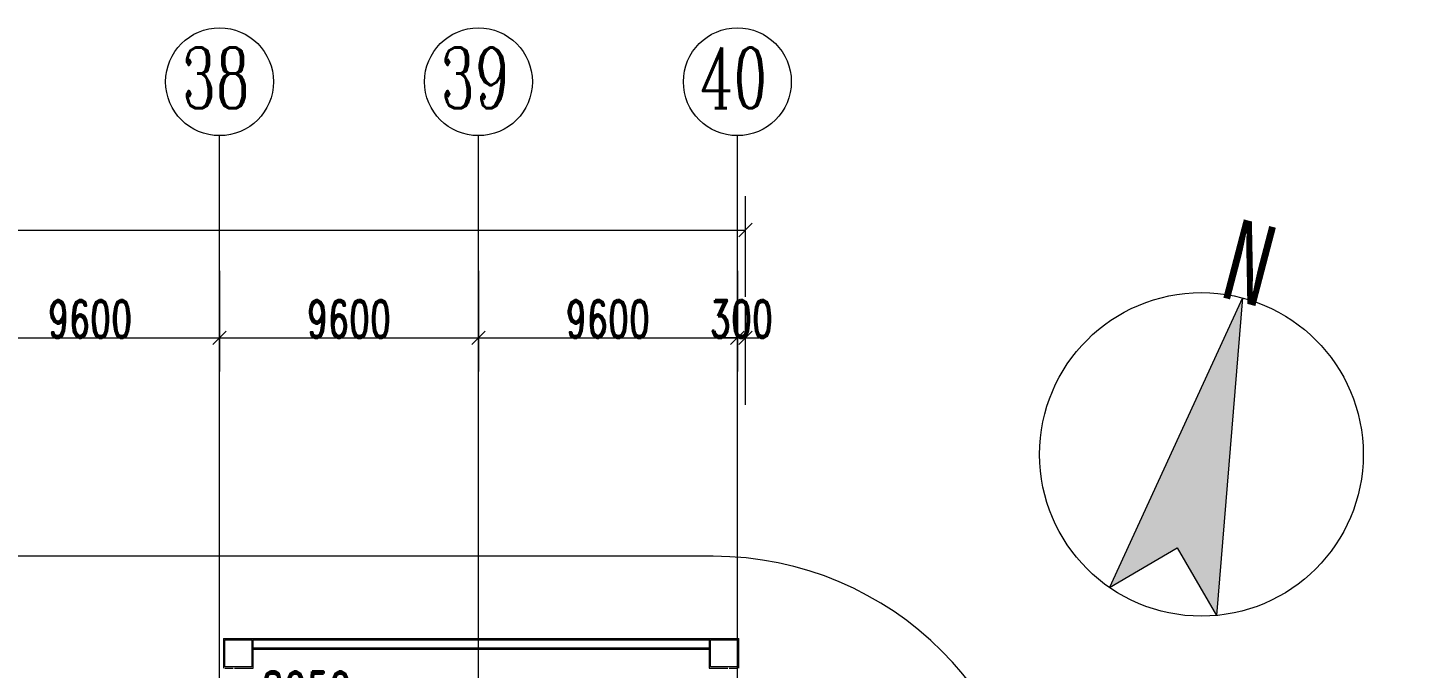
# Model space of a CAD drawing. Header units: millimetres. Extents: x -76632 to 443185, y -33181 to 192400.
# Drawn here: x 266490 to 318046, y 164650 to 188400 of the extents above; entities that cross this region are included whole.
import ezdxf

# ---------------------------------------------------------------- set-up
doc = ezdxf.new("R2010")
doc.units = ezdxf.units.MM
doc.linetypes.add('轴网线', pattern=[22.04, 18.38, -1.83, 0, -1.83])
doc.layers.get('0').update_dxf_attribs({"color": 8})
doc.layers.get('Defpoints').update_dxf_attribs({"color": 8})
for name, color, linetype, lineweight in [('A-ANNO-DIMS', 8, 'Continuous', 9), ('A-ANNO-NOTE', 8, 'Continuous', 5), ('A-DETL-THIN', 8, 'Continuous', 5), ('S-BEAM', 8, 'Continuous', 5), ('S-FNDN', 8, 'Continuous', 5), ('S-GRID', 8, 'Continuous', 9), ('S-GRID-IDEN', 8, 'Continuous', 9)]:
    doc.layers.add(name, color=color, linetype=linetype, lineweight=lineweight)
doc.styles.add('RomanC_1', font='romanc__.ttf', dxfattribs={"width": 0.65, "height": 2250})
doc.styles.add('RomanD_4', font='romand__.ttf', dxfattribs={"width": 0.65, "height": 1400})
doc.styles.add('RomanD_8', font='romand__.ttf', dxfattribs={"width": 0.65, "height": 1500})
doc.styles.add('宋体', font='SimSun.ttf', dxfattribs={"width": 0.8, "height": 6})
doc.dimstyles.new('第一_二道尺寸线', dxfattribs={"dimscale": 304.8, "dimtxt": 1405.004626, "dimasz": 1.64042, "dimexe": 4.10105, "dimexo": 0.0625, "dimgap": 0, "dimtad": 1, "dimdec": 0, "dimzin": 0, "dimdsep": 46, "dimtxsty": 'RomanD_4', "dimblk1": 'OBLIQUE', "dimblk2": 'OBLIQUE', "dimsah": 1, "dimcen": 0.09, "dimazin": 0, "dimtfac": 1, "dimtdec": 4, "dimtix": 1, "dimtmove": 0, "dimatfit": 3, "dimfxl": 8.2021, "dimfxlon": 1, "dimtvp": 1, "dimtolj": 1, "dimtzin": 0, "dimlwd": 18, "dimlwe": 18, "dimarcsym": 2})
doc.dimstyles.new('第三道尺寸线', dxfattribs={"dimscale": 304.8, "dimtxt": 1505.3621, "dimasz": 1.64042, "dimexe": 4.10105, "dimexo": 0.0625, "dimgap": 0.492126, "dimtad": 1, "dimdec": 0, "dimzin": 0, "dimdsep": 46, "dimtxsty": 'RomanD_8', "dimblk1": 'OBLIQUE', "dimblk2": 'OBLIQUE', "dimsah": 1, "dimcen": 0.09, "dimazin": 0, "dimtfac": 1, "dimtdec": 4, "dimtix": 1, "dimtmove": 0, "dimatfit": 3, "dimfxl": 8.2021, "dimfxlon": 1, "dimtvp": 1, "dimtolj": 1, "dimtzin": 0, "dimlwd": 18, "dimlwe": 18, "dimarcsym": 2})

# ---------------------------------------------------------------- blocks, each defined once
blk = doc.blocks.new('轴网 - 宽度系数 0_65-670068-LAY-1F-1_500-A')
at = {"layer": 'S-GRID-IDEN'}
blk.add_circle((0, 0), 4, dxfattribs=at)
blk = doc.blocks.new('符号_指北针 - 填充-1071057-LAY-1F-1_500-A')
at = {"layer": 'A-ANNO-NOTE', "lineweight": 9}
blk.add_hatch(color=7, dxfattribs=at).paths.add_polyline_path([(-4.1, -11.28), (0, 12), (4.1, -11.28), (0, -7.17)], flags=0)
at = {"layer": 'A-ANNO-NOTE', "lineweight": 18}
for p, q in [((0, 12), (-4.1, -11.28)), ((0, 12), (4.1, -11.28)), ((-4.1, -11.28), (0, -7.17)), ((0, -7.17), (4.1, -11.28))]:
    blk.add_line(p, q, dxfattribs=at)
blk.add_circle((0, 0), 12, dxfattribs=at)
at = {"layer": 'A-ANNO-NOTE', "color": 7, "lineweight": 9, "insert": (-1.77, 17.66), "char_height": 6, "width": 4.297, "attachment_point": 1, "style": '宋体'}
blk.add_mtext('\\f宋体|b0|i0|c134|p2|;\\W.8;N', dxfattribs=at)
blk = doc.blocks.new('_Oblique')
at = {"color": 0, "linetype": 'ByBlock', "lineweight": -2}
blk.add_line((-0.5, -0.5), (0.5, 0.5), dxfattribs=at)
blk = doc.blocks.new('*D1637')
at = {"layer": 'A-ANNO-DIMS', "color": 0, "lineweight": 18, "transparency": 16777216}
for p, q in [((272800, 160392), (272800, 164123)), ((280850, 160392), (280850, 164123)), ((272800, 162873), (280850, 162873))]:
    blk.add_line(p, q, dxfattribs=at)
at = {"layer": 'Defpoints', "color": 0, "transparency": 16777216}
for p in [(280850, 162873), (272800, 160373), (280850, 160373)]:
    blk.add_point(p, dxfattribs=at)
at = {"layer": 'A-ANNO-DIMS', "color": 0, "lineweight": 18, "transparency": 16777216, "xscale": 500.0000000000001, "yscale": 500.0000000000001, "zscale": 500.0000000000001, "rotation": 180}
blk.add_blockref('_Oblique', (272800, 162873), dxfattribs=at)
at = {"layer": 'A-ANNO-DIMS', "color": 0, "lineweight": 18, "transparency": 16777216, "xscale": 500.0000000000001, "yscale": 500.0000000000001, "zscale": 500.0000000000001}
blk.add_blockref('_Oblique', (280850, 162873), dxfattribs=at)
at = {"layer": 'A-ANNO-DIMS', "color": 0, "lineweight": 18, "transparency": 16777216, "insert": (276825, 163773), "char_height": 1500, "width": 4168.7, "attachment_point": 5, "style": 'RomanD_8'}
blk.add_mtext('\\A1;8050', dxfattribs=at)
blk = doc.blocks.new('*D1577')
at = {"layer": 'A-ANNO-DIMS', "color": 0, "lineweight": 18, "transparency": 16777216}
for p, q in [((264000, 179380.95), (264000, 175650)), ((273600, 179380.95), (273600, 175650)), ((264000, 176900), (273600, 176900))]:
    blk.add_line(p, q, dxfattribs=at)
at = {"layer": 'Defpoints', "color": 0, "transparency": 16777216}
for p in [(264000, 179400), (273600, 179400), (273600, 176900)]:
    blk.add_point(p, dxfattribs=at)
at = {"layer": 'A-ANNO-DIMS', "color": 0, "lineweight": 18, "transparency": 16777216, "xscale": 500.0000000000001, "yscale": 500.0000000000001, "zscale": 500.0000000000001, "rotation": 180}
blk.add_blockref('_Oblique', (264000, 176900), dxfattribs=at)
at = {"layer": 'A-ANNO-DIMS', "color": 0, "lineweight": 18, "transparency": 16777216, "xscale": 500.0000000000001, "yscale": 500.0000000000001, "zscale": 500.0000000000001}
blk.add_blockref('_Oblique', (273600, 176900), dxfattribs=at)
at = {"layer": 'A-ANNO-DIMS', "color": 0, "lineweight": 18, "transparency": 16777216, "insert": (268800, 177600), "char_height": 1400, "width": 3890.782, "attachment_point": 5, "style": 'RomanD_4'}
blk.add_mtext('\\A1;9600', dxfattribs=at)
blk = doc.blocks.new('*D1542')
at = {"layer": 'A-ANNO-DIMS', "color": 0, "lineweight": 18, "transparency": 16777216}
for p, q in [((273600, 179380.95), (273600, 175650)), ((283200, 179380.95), (283200, 175650)), ((273600, 176900), (283200, 176900))]:
    blk.add_line(p, q, dxfattribs=at)
at = {"layer": 'Defpoints', "color": 0, "transparency": 16777216}
for p in [(273600, 179400), (283200, 179400), (283200, 176900)]:
    blk.add_point(p, dxfattribs=at)
at = {"layer": 'A-ANNO-DIMS', "color": 0, "lineweight": 18, "transparency": 16777216, "xscale": 500.0000000000001, "yscale": 500.0000000000001, "zscale": 500.0000000000001, "rotation": 180}
blk.add_blockref('_Oblique', (273600, 176900), dxfattribs=at)
at = {"layer": 'A-ANNO-DIMS', "color": 0, "lineweight": 18, "transparency": 16777216, "xscale": 500.0000000000001, "yscale": 500.0000000000001, "zscale": 500.0000000000001}
blk.add_blockref('_Oblique', (283200, 176900), dxfattribs=at)
at = {"layer": 'A-ANNO-DIMS', "color": 0, "lineweight": 18, "transparency": 16777216, "insert": (278400, 177600), "char_height": 1400, "width": 3890.782, "attachment_point": 5, "style": 'RomanD_4'}
blk.add_mtext('\\A1;9600', dxfattribs=at)
blk = doc.blocks.new('*D1543')
at = {"layer": 'A-ANNO-DIMS', "color": 0, "lineweight": 18, "transparency": 16777216}
for p, q in [((283200, 179380.95), (283200, 175650)), ((292800, 179380.95), (292800, 175650)), ((283200, 176900), (292800, 176900))]:
    blk.add_line(p, q, dxfattribs=at)
at = {"layer": 'Defpoints', "color": 0, "transparency": 16777216}
for p in [(283200, 179400), (292800, 179400), (292800, 176900)]:
    blk.add_point(p, dxfattribs=at)
at = {"layer": 'A-ANNO-DIMS', "color": 0, "lineweight": 18, "transparency": 16777216, "xscale": 500.0000000000001, "yscale": 500.0000000000001, "zscale": 500.0000000000001, "rotation": 180}
blk.add_blockref('_Oblique', (283200, 176900), dxfattribs=at)
at = {"layer": 'A-ANNO-DIMS', "color": 0, "lineweight": 18, "transparency": 16777216, "xscale": 500.0000000000001, "yscale": 500.0000000000001, "zscale": 500.0000000000001}
blk.add_blockref('_Oblique', (292800, 176900), dxfattribs=at)
at = {"layer": 'A-ANNO-DIMS', "color": 0, "lineweight": 18, "transparency": 16777216, "insert": (288000, 177600), "char_height": 1400, "width": 3890.782, "attachment_point": 5, "style": 'RomanD_4'}
blk.add_mtext('\\A1;9600', dxfattribs=at)
blk = doc.blocks.new('*D1544')
at = {"layer": 'A-ANNO-DIMS', "color": 0, "lineweight": 18, "transparency": 16777216}
for p, q in [((292800, 179380.95), (292800, 175650)), ((293100, 174419.05), (293100, 178150)), ((292800, 176900), (292300, 176900)), ((292800, 176900), (293100, 176900)), ((293100, 176900), (293600, 176900))]:
    blk.add_line(p, q, dxfattribs=at)
at = {"layer": 'Defpoints', "color": 0, "transparency": 16777216}
for p in [(292800, 179400), (293100, 176900), (293100, 174400)]:
    blk.add_point(p, dxfattribs=at)
at = {"layer": 'A-ANNO-DIMS', "color": 0, "lineweight": 18, "transparency": 16777216, "xscale": 500.0000000000001, "yscale": 500.0000000000001, "zscale": 500.0000000000001}
blk.add_blockref('_Oblique', (292800, 176900), dxfattribs=at)
at = {"layer": 'A-ANNO-DIMS', "color": 0, "lineweight": 18, "transparency": 16777216, "xscale": 500.0000000000001, "yscale": 500.0000000000001, "zscale": 500.0000000000001, "rotation": 180}
blk.add_blockref('_Oblique', (293100, 176900), dxfattribs=at)
at = {"layer": 'A-ANNO-DIMS', "color": 0, "lineweight": 18, "transparency": 16777216, "insert": (292950, 177600), "char_height": 1400, "width": 2918.0865, "attachment_point": 5, "style": 'RomanD_4'}
blk.add_mtext('\\A1;300', dxfattribs=at)
blk = doc.blocks.new('*D1553')
at = {"layer": 'A-ANNO-DIMS', "color": 0, "lineweight": 18, "transparency": 16777216}
for p, q in [((-300, 178419.05), (-300, 182150)), ((293100, 178419.05), (293100, 182150)), ((-300, 180900), (293100, 180900))]:
    blk.add_line(p, q, dxfattribs=at)
at = {"layer": 'Defpoints', "color": 0, "transparency": 16777216}
for p in [(293100, 180900), (-300, 178400), (293100, 178400)]:
    blk.add_point(p, dxfattribs=at)
at = {"layer": 'A-ANNO-DIMS', "color": 0, "lineweight": 18, "transparency": 16777216, "xscale": 500.0000000000001, "yscale": 500.0000000000001, "zscale": 500.0000000000001, "rotation": 180}
blk.add_blockref('_Oblique', (-300, 180900), dxfattribs=at)
at = {"layer": 'A-ANNO-DIMS', "color": 0, "lineweight": 18, "transparency": 16777216, "xscale": 500.0000000000001, "yscale": 500.0000000000001, "zscale": 500.0000000000001}
blk.add_blockref('_Oblique', (293100, 180900), dxfattribs=at)
at = {"layer": 'A-ANNO-DIMS', "color": 0, "lineweight": 18, "transparency": 16777216, "insert": (146400, 181600), "char_height": 1400, "width": 5836.1731, "attachment_point": 5, "style": 'RomanD_4'}
blk.add_mtext('\\A1;293400', dxfattribs=at)

msp = doc.modelspace()

# ---------------------------------------------------------------- linework, layer by layer
at = {"layer": 'A-DETL-THIN', "transparency": 33554687}
msp.add_line((291900, 168800.1), (115802.4, 168800.1), dxfattribs=at)
msp.add_arc((291900, 156800.1), 12000, 0, 90, dxfattribs=at)
at = {"layer": 'S-BEAM', "transparency": 33554687}
for p, q in [((274850, 165700), (274850, 165750)), ((274850, 165750), (291750, 165750)), ((274850, 165700), (291750, 165700)), ((291750, 165750), (291750, 165700)), ((274850, 165350), (274850, 165400)), ((274850, 165400), (291750, 165400)), ((274850, 165350), (291750, 165350)), ((291750, 165400), (291750, 165350))]:
    msp.add_line(p, q, dxfattribs=at)
at = {"layer": 'S-FNDN', "transparency": 33554687}
for p, q in [((273750, 165750), (274850, 165750)), ((273750, 165750), (273750, 164650)), ((273800, 164700), (273800, 165700)), ((273800, 165700), (274800, 165700)), ((274800, 165700), (274800, 164700)), ((274850, 164650), (274850, 165750)), ((291750, 165750), (292850, 165750)), ((291750, 165750), (291750, 164650)), ((291800, 164700), (291800, 165700)), ((291800, 165700), (292800, 165700)), ((292800, 165700), (292800, 164700)), ((292850, 164650), (292850, 165750)), ((274800, 164700), (273800, 164700)), ((273800, 164650), (274100, 164650)), ((274150, 164650), (274850, 164650)), ((291750, 164650), (292450, 164650)), ((292800, 164700), (291800, 164700)), ((292500, 164650), (292800, 164650))]:
    msp.add_line(p, q, dxfattribs=at)
at = {"layer": 'S-GRID', "transparency": 33554687}
for p, q in [((273600, 174400), (273600, 184400)), ((283200, 174400), (283200, 184400)), ((292800, 174400), (292800, 184400))]:
    msp.add_line(p, q, dxfattribs=at)
at = {"layer": 'S-GRID', "linetype": '轴网线', "transparency": 33554687}
for p, q in [((273600, -17706.2), (273600, 174400)), ((283200, -17706.2), (283200, 174400)), ((292800, -17706.2), (292800, 174400))]:
    msp.add_line(p, q, dxfattribs=at)

# ---------------------------------------------------------------- block references
at = {"layer": 'A-ANNO-NOTE', "lineweight": 9, "transparency": 33554687, "xscale": 499.9999999999999, "yscale": 499.9999999999999, "zscale": 499.9999999999999, "rotation": 345.3656144433337}
msp.add_blockref('符号_指北针 - 填充-1071057-LAY-1F-1_500-A', (310009.3, 172578.8), dxfattribs=at)
at = {"layer": 'S-GRID-IDEN', "transparency": 33554687, "xscale": 499.9999999999995, "yscale": 499.9999999999995, "zscale": 499.9999999999995}
for p in [(273600, 186400), (283200, 186400), (292800, 186400)]:
    msp.add_blockref('轴网 - 宽度系数 0_65-670068-LAY-1F-1_500-A', p, dxfattribs=at)

# ---------------------------------------------------------------- texts
at = {"layer": 'S-GRID-IDEN', "transparency": 33554687, "char_height": 2250, "width": 3335.02, "attachment_point": 1, "style": 'RomanC_1'}
for s, insert in [('38', (272205.5, 187664.7)), ('39', (281805.5, 187664.7)), ('40', (291405.5, 187664.7))]:
    msp.add_mtext(s, dxfattribs=dict(at, insert=insert))

# ---------------------------------------------------------------- dimensions: what is measured, and where the dimension line sits
at = {"layer": 'A-ANNO-DIMS', "lineweight": 18, "transparency": 33554687}
for base, p1, p2, dimstyle, override, picture, middle in [((293100, 180900), (-300, 178400), (293100, 178400), '第一_二道尺寸线', {"dimpost": '<>', "dimfxl": 293400}, '*D1553', (146400, 181600)), ((273600, 176900), (264000, 179400), (273600, 179400), '第一_二道尺寸线', {"dimpost": '<>', "dimfxl": 9600}, '*D1577', (268800, 177600)), ((283200, 176900), (273600, 179400), (283200, 179400), '第一_二道尺寸线', {"dimpost": '<>', "dimfxl": 9600}, '*D1542', (278400, 177600)), ((292800, 176900), (283200, 179400), (292800, 179400), '第一_二道尺寸线', {"dimpost": '<>', "dimfxl": 9600}, '*D1543', (288000, 177600)), ((293100, 176900), (292800, 179400), (293100, 174400), '第一_二道尺寸线', {"dimpost": '<>', "dimfxl": 5008.991915}, '*D1544', (292950, 177600)), ((280850, 162873), (272800, 160373), (280850, 160373), '第三道尺寸线', {"dimpost": '<>', "dimfxl": 8050}, '*D1637', (276825, 163773))]:
    dim = msp.add_linear_dim(base=base, p1=p1, p2=p2, dimstyle=dimstyle, override=override, dxfattribs=at)
    dim.commit()
    dim.dimension.update_dxf_attribs({"geometry": picture, "text_midpoint": middle})

doc.saveas('drawing.dxf')
